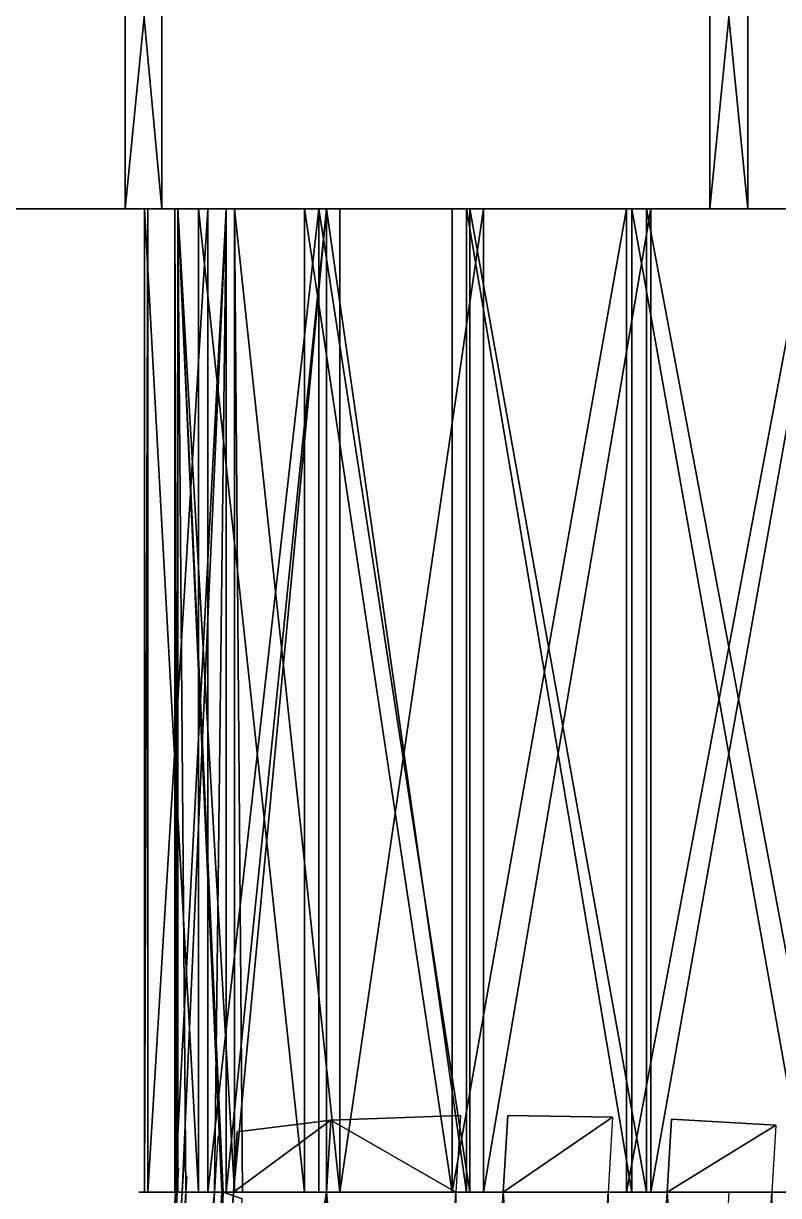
# Model space of a CAD drawing. Extents: x -501 to 185, y -140 to 506.
# Drawn here: x 55.29 to 62.97, y 102.94 to 114.86 of the extents above; entities that cross this region are included whole.
import ezdxf

# ---------------------------------------------------------------- set-up
doc = ezdxf.new("R2010")
doc.units = 0
doc.layers.get('0').update_dxf_attribs({"color": 13, "linetype": 'CONTINUOUS'})

# ---------------------------------------------------------------- blocks, each defined once
blk = doc.blocks.new('GROUP_13')
for p, q in [((45.998, 23.193), (45.998, 23.193, 60)), ((0, 22.806), (0, 22.806, 60)), ((45.265, 17.233), (45.265, 17.233, 60)), ((0.834, 16.86), (0.834, 16.86, 60))]:
    blk.add_line(p, q)
blk.add_circle((22.999, 22.999), 23)
mesh = blk.add_polyface()
corners = [(0.734, 28.765), (0.834, 16.86), (0, 22.806), (2.985, 34.331), (3.178, 11.332), (6.6, 39.125), (6.873, 6.6), (11.332, 42.82), (11.667, 2.985), (16.86, 45.165), (17.233, 0.734), (22.806, 45.998), (23.193, 0), (28.765, 45.265), (29.139, 0.834), (34.331, 43.014), (34.666, 3.178), (39.125, 39.399), (39.399, 6.873), (42.82, 34.666), (43.014, 11.667), (45.165, 29.139), (45.265, 17.233), (45.998, 23.193)]
mesh.append_faces([[corners[k] for k in face] for face in [(0, 1, 2), (22, 21, 23)]], dxfattribs={"vtx0": -1})
mesh.append_faces([[corners[k] for k in face] for face in [(1, 3, 4), (4, 5, 6), (6, 7, 8), (8, 9, 10), (10, 11, 12), (12, 13, 14), (14, 15, 16), (16, 17, 18), (18, 19, 20), (20, 21, 22)]], dxfattribs={"vtx0": -1, "vtx1": -1})
mesh.append_faces([[corners[k] for k in face] for face in [(1, 0, 3), (4, 3, 5), (6, 5, 7), (8, 7, 9), (10, 9, 11), (12, 11, 13), (14, 13, 15), (16, 15, 17), (18, 17, 19), (20, 19, 21)]], dxfattribs={"vtx0": -1, "vtx2": -1})
mesh = blk.add_polyface()
corners = [(45.165, 29.139), (45.998, 23.193, 60), (45.998, 23.193), (45.165, 29.139, 60)]
mesh.append_faces([[corners[k] for k in face] for face in [(0, 1, 2), (1, 0, 3)]], dxfattribs={"vtx0": -1})
mesh = blk.add_polyface()
corners = [(0.734, 28.765, 60), (0, 22.806), (0, 22.806, 60), (0.734, 28.765)]
mesh.append_faces([[corners[k] for k in face] for face in [(0, 1, 2), (1, 0, 3)]], dxfattribs={"vtx0": -1})
mesh = blk.add_polyface()
corners = [(45.998, 23.193), (45.265, 17.233, 60), (45.265, 17.233), (45.998, 23.193, 60)]
mesh.append_faces([[corners[k] for k in face] for face in [(0, 1, 2), (1, 0, 3)]], dxfattribs={"vtx0": -1})
mesh = blk.add_polyface()
corners = [(0, 22.806, 60), (0.834, 16.86), (0.834, 16.86, 60), (0, 22.806)]
mesh.append_faces([[corners[k] for k in face] for face in [(0, 1, 2), (1, 0, 3)]], dxfattribs={"vtx0": -1})
mesh = blk.add_polyface()
corners = [(45.265, 17.233), (43.014, 11.667, 60), (43.014, 11.667), (45.265, 17.233, 60)]
mesh.append_faces([[corners[k] for k in face] for face in [(0, 1, 2), (1, 0, 3)]], dxfattribs={"vtx0": -1})
mesh = blk.add_polyface()
corners = [(0.834, 16.86, 60), (3.178, 11.332), (3.178, 11.332, 60), (0.834, 16.86)]
mesh.append_faces([[corners[k] for k in face] for face in [(0, 1, 2), (1, 0, 3)]], dxfattribs={"vtx0": -1})
blk = doc.blocks.new('GROUP_12')
for p, q in [((0, 47.508), (0, 0)), ((48.1338, 0), (48.1338, 47.508))]:
    blk.add_line(p, q)
mesh = blk.add_polyface()
corners = [(48.1338, 47.508), (0, 0), (0, 47.508), (48.1338, 0)]
mesh.append_faces([[corners[k] for k in face] for face in [(0, 1, 2), (1, 0, 3)]], dxfattribs={"vtx0": -1})
mesh = blk.add_polyface()
corners = [(0, 47.508, 18), (0, 0), (0, 0, 18), (0, 47.508)]
mesh.append_faces([[corners[k] for k in face] for face in [(0, 1, 2), (1, 0, 3)]], dxfattribs={"vtx0": -1})
mesh = blk.add_polyface()
corners = [(48.1338, 47.508), (48.1338, 0, 18), (48.1338, 0), (48.1338, 47.508, 18)]
mesh.append_faces([[corners[k] for k in face] for face in [(0, 1, 2), (1, 0, 3)]], dxfattribs={"vtx0": -1})
blk = doc.blocks.new('GROUP_11')
for name, p in [('GROUP_13', (1.102, 31.27)), ('GROUP_12', (0, 30.447))]:
    blk.add_blockref(name, p)
blk = doc.blocks.new('GROUP_10')
for p, q in [((69.316, 54.746, 29.642), (69.258, 53.685, 29.616)), ((69.316, 54.746, 29.642), (70, 54.706, 29.73)), ((70, 54.706, 29.73), (78.608, 54.204, 30.835)), ((69.258, 53.685, 29.616), (70, 53.642, 29.712)), ((70, 53.642, 29.712), (78.55, 53.144, 30.81)), ((60, 53.475, 18.467), (70, 53.475, 18.467)), ((60, 53.432, 18.16), (70, 53.432, 18.16)), ((60, 53.284, 29.705), (70, 53.284, 29.705)), ((60, 53.23, 30.011), (70, 53.23, 30.011)), ((69.235, 53.086, 29.524), (69.22, 52.021, 29.155)), ((69.235, 53.086, 29.524), (70, 53.042, 29.622)), ((70, 53.042, 29.622), (78.53, 52.544, 30.718)), ((69.22, 52.021, 29.155), (70, 51.976, 29.256)), ((70, 51.976, 29.256), (78.53, 51.479, 30.351)), ((60, 51.773, 18.989), (70, 51.773, 18.989)), ((60, 51.637, 18.71), (70, 51.637, 18.71)), ((60, 51.601, 29.127), (70, 51.601, 29.127)), ((69.219, 51.54, 28.946), (69.268, 50.221, 27.962)), ((69.219, 51.54, 28.946), (70, 51.494, 29.046)), ((70, 51.494, 29.046), (78.537, 50.996, 30.143)), ((60, 51.455, 29.401), (70, 51.455, 29.401)), ((60, 50.315, 20.01), (70, 50.315, 20.01)), ((60, 50.178, 28.056), (70, 50.178, 28.056)), ((69.268, 50.221, 27.962), (69.384, 49.269, 26.628)), ((69.268, 50.221, 27.962), (70, 50.178, 28.056)), ((70, 50.178, 28.056), (78.626, 49.675, 29.164)), ((60, 50.1, 19.787), (70, 50.1, 19.787)), ((60, 49.955, 28.271), (70, 49.955, 28.271)), ((60, 49.244, 21.433), (70, 49.244, 21.433)), ((69.384, 49.269, 26.628), (70, 49.233, 26.707)), ((70, 49.325, 21.326), (69.999, 49.127, 21.778)), ((69.999, 49.127, 21.778), (70.067, 49.321, 21.335)), ((70, 49.244, 21.433), (69.999, 49.127, 21.778)), ((70, 49.325, 21.326), (70, 49.244, 21.433)), ((70, 49.233, 26.707), (78.796, 48.72, 27.837)), ((60, 49.157, 26.598), (70, 49.157, 26.598)), ((70, 49.115, 21.808), (69.999, 49.127, 21.778)), ((70, 49.115, 21.808), (79.602, 48.556, 23.041)), ((69.434, 49.073, 26.146), (70, 49.04, 26.219)), ((70, 49.04, 26.219), (78.866, 48.524, 27.357)), ((60, 48.971, 21.287), (70, 48.971, 21.287)), ((60, 48.878, 26.734), (70, 48.878, 26.734)), ((69.839, 48.758, 22.853), (70, 48.749, 22.874)), ((70, 48.749, 22.874), (79.404, 48.201, 24.081)), ((60, 48.666, 23.116), (70, 48.666, 23.116)), ((60, 48.635, 24.896), (70, 48.635, 24.896)), ((69.551, 48.737, 25.084), (70, 48.71, 25.141)), ((69.623, 48.663, 24.49), (70, 48.641, 24.538)), ((69.758, 48.674, 23.443), (70, 48.66, 23.474)), ((70, 48.71, 25.141), (79.026, 48.184, 26.3)), ((70, 48.66, 23.474), (79.299, 48.117, 24.668)), ((70, 48.641, 24.538), (79.122, 48.11, 25.71)), ((60, 48.36, 23.062), (70, 48.36, 23.062)), ((60, 48.328, 24.939), (70, 48.328, 24.939))]:
    blk.add_line(p, q)
blk.add_polyline3d([(70, 54.27, 24.102), (79.517, 53.715, 25.324), (88.902, 53.159, 27.317), (98.094, 52.607, 30.067), (107.032, 52.061, 33.557), (115.657, 51.526, 37.763), (123.912, 51.004, 42.657), (131.742, 50.5, 48.208), (139.095, 50.017, 54.378), (145.922, 49.557, 61.126), (152.179, 49.124, 68.408), (157.824, 48.721, 76.176), (162.82, 48.35, 84.377)])
at = {"extrusion": (-1, -4.98101e-15, -2.64545e-15)}
blk.add_circle((-54.27, 24.102, -60), 6, dxfattribs=at)
at = {"extrusion": (-1, -7.32482e-33, 1.37916e-32)}
blk.add_circle((-54.27, 24.102, -70), 6, dxfattribs=at)
at = {"extrusion": (-1, -5.41688e-15, 2.46074e-15)}
blk.add_circle((-54.27, 24.102, -60), 5.69, dxfattribs=at)
at = {"extrusion": (-1, -3.705e-16, 2.874e-17)}
blk.add_arc((-54.27, 24.102, -70), 5.69, 94.4356, 100.5935, dxfattribs=at)
at = {"extrusion": (-1, -1.72194e-15, 1.33572e-16)}
blk.add_arc((-54.27, 24.102, -70), 5.69, 94.4356, 100.5935, dxfattribs=at)
at = {"extrusion": (-1, 1.23414e-15, 1.38036e-16)}
blk.add_arc((-54.27, 24.102, -70), 5.69, 263.6181, 274.4356, dxfattribs=at)
at = {"extrusion": (-1, 6.97994e-16, 7.80695e-17)}
blk.add_arc((-54.27, 24.102, -70), 5.69, 263.6181, 274.4356, dxfattribs=at)
at = {"extrusion": (-1, -3.87855e-16, -4.33809e-17)}
blk.add_arc((-54.27, 24.102, -70), 5.69, 83.6181, 94.4356, dxfattribs=at)
at = {"extrusion": (-1, -1.75933e-15, -1.96778e-16)}
blk.add_arc((-54.27, 24.102, -70), 5.69, 83.6181, 94.4356, dxfattribs=at)
at = {"extrusion": (-1, 1.2278e-15, -9.52416e-17)}
blk.add_arc((-54.27, 24.102, -70), 5.69, 274.4356, 280.5935, dxfattribs=at)
at = {"extrusion": (-1, 6.9949e-16, -5.426e-17)}
blk.add_arc((-54.27, 24.102, -70), 5.69, 274.4356, 280.5935, dxfattribs=at)
at = {"extrusion": (-1, -1.75095e-15, -3.89452e-16)}
blk.add_arc((-54.27, 24.102, -70), 5.69, 77.4602, 83.6181, dxfattribs=at)
at = {"extrusion": (-1, -3.96027e-16, -8.80856e-17)}
blk.add_arc((-54.27, 24.102, -70), 5.69, 77.4602, 83.6181, dxfattribs=at)
at = {"extrusion": (-1, 1.19893e-15, -2.24233e-16)}
blk.add_arc((-54.27, 24.102, -70), 5.69, 280.5935, 292.0426, dxfattribs=at)
at = {"extrusion": (-1, 6.81071e-16, -1.27379e-16)}
blk.add_arc((-54.27, 24.102, -70), 5.69, 280.5935, 292.0426, dxfattribs=at)
at = {"extrusion": (-1, -4.20468e-16, -1.87107e-16)}
blk.add_arc((-54.27, 24.102, -70), 5.69, 66.0111, 77.4602, dxfattribs=at)
at = {"extrusion": (-1, -1.71435e-15, -7.62882e-16)}
blk.add_arc((-54.27, 24.102, -70), 5.69, 66.0111, 77.4602, dxfattribs=at)
at = {"extrusion": (-1, 6.10444e-16, -2.47163e-16)}
blk.add_arc((-54.27, 24.102, -70), 5.69, 292.0426, 297.3581, dxfattribs=at)
at = {"extrusion": (-1, 1.08906e-15, -4.4095e-16)}
blk.add_arc((-54.27, 24.102, -70), 5.69, 292.0426, 297.3581, dxfattribs=at)
at = {"extrusion": (-1, -4.2538e-16, -2.38755e-16)}
blk.add_arc((-54.27, 24.102, -70), 5.69, 60.6956, 66.0111, dxfattribs=at)
at = {"extrusion": (-1, -1.6657e-15, -9.34913e-16)}
blk.add_arc((-54.27, 24.102, -70), 5.69, 60.6956, 66.0111, dxfattribs=at)
at = {"extrusion": (-1, 1.02168e-15, -5.28642e-16)}
blk.add_arc((-54.27, 24.102, -70), 5.69, 297.3581, 314.0268, dxfattribs=at)
at = {"extrusion": (-1, 5.65051e-16, -2.9237e-16)}
blk.add_arc((-54.27, 24.102, -70), 5.69, 297.3581, 314.0268, dxfattribs=at)
at = {"extrusion": (-1, -4.37988e-16, -4.53124e-16)}
blk.add_arc((-54.27, 24.102, -70), 5.69, 44.0268, 60.6956, dxfattribs=at)
at = {"extrusion": (-1, -1.46986e-15, -1.52066e-15)}
blk.add_arc((-54.27, 24.102, -70), 5.69, 44.0268, 60.6956, dxfattribs=at)
at = {"extrusion": (-1, 7.3909e-16, -7.144e-16)}
blk.add_arc((-54.27, 24.102, -70), 5.69, 314.0268, 330.6956, dxfattribs=at)
at = {"extrusion": (-1, 3.84952e-16, -3.72092e-16)}
blk.add_arc((-54.27, 24.102, -70), 5.69, 314.0268, 330.6956, dxfattribs=at)
at = {"extrusion": (-1, -1.864e-15, 7.26106e-16)}
blk.add_arc((-54.27, 24.102, -70), 5.69, 27.3581, 44.0268, dxfattribs=at)
at = {"extrusion": (-1, -2.57623e-15, -6.50391e-16)}
blk.add_arc((-54.27, 24.102, -70), 5.69, 27.3581, 44.0268, dxfattribs=at)
at = {"extrusion": (-1, -5.41688e-15, 2.46074e-15)}
blk.add_arc((-54.27, 24.102, -70), 5.69, 26.0268, 27.3581, dxfattribs=at)
at = {"extrusion": (-1, -2.46564e-15, -7.6195e-16)}
blk.add_arc((-54.27, 24.102, -70), 5.69, 22.0426, 27.3581, dxfattribs=at)
at = {"extrusion": (-1, -2.63009e-15, -1.1681e-15)}
blk.add_arc((-54.27, 24.102, -70), 5.69, 22.0426, 26.0268, dxfattribs=at)
at = {"extrusion": (-1, -1.41702e-15, -1.73365e-15)}
blk.add_arc((-54.27, 24.102, -70), 5.69, 336.0111, 347.4602, dxfattribs=at)
at = {"extrusion": (-1, -1.60803e-15, -1.30442e-15)}
blk.add_arc((-54.27, 24.102, -70), 5.69, 336.0111, 347.4602, dxfattribs=at)
at = {"extrusion": (-1, -2.29505e-15, -1.42206e-15)}
blk.add_arc((-54.27, 24.102, -70), 5.69, 10.5935, 22.0426, dxfattribs=at)
at = {"extrusion": (-1, -2.21286e-15, -9.8261e-16)}
blk.add_arc((-54.27, 24.102, -70), 5.69, 10.5935, 22.0426, dxfattribs=at)
at = {"extrusion": (-1, -1.66843e-15, -1.68515e-15)}
blk.add_arc((-54.27, 24.102, -70), 5.69, 347.4602, 353.6181, dxfattribs=at)
at = {"extrusion": (-1, -1.7684e-15, -1.23568e-15)}
blk.add_arc((-54.27, 24.102, -70), 5.69, 347.4602, 353.6181, dxfattribs=at)
at = {"extrusion": (-1, -2.087e-15, -1.0673e-15)}
blk.add_arc((-54.27, 24.102, -70), 5.69, 4.4356, 10.5935, dxfattribs=at)
at = {"extrusion": (-1, -2.12178e-15, -1.51562e-15)}
blk.add_arc((-54.27, 24.102, -70), 5.69, 4.4356, 10.5935, dxfattribs=at)
at = {"extrusion": (-1, -1.82683e-15, -1.64365e-15)}
blk.add_arc((-54.27, 24.102, -70), 5.69, 353.6181, 4.4356, dxfattribs=at)
at = {"extrusion": (-1, -1.87772e-15, -1.18868e-15)}
blk.add_arc((-54.27, 24.102, -70), 5.69, 353.6181, 4.4356, dxfattribs=at)
at = {"extrusion": (-1, 0, -3.19189e-16), "rotation": 90}
blk.add_blockref('GROUP_11', (0, 0, -60), dxfattribs=at)
mesh = blk.add_polyface()
corners = [(60, 48.878, 26.734), (60, 48.36, 23.062), (60, 48.328, 24.939), (60, 48.635, 24.896), (60, 49.157, 26.598), (60, 49.955, 28.271), (60, 50.178, 28.056), (60, 51.455, 29.401), (60, 51.601, 29.127), (60, 53.23, 30.011), (60, 53.284, 29.705), (60, 55.107, 30.043), (60, 55.064, 29.736), (60, 56.766, 29.214), (60, 56.902, 29.493), (60, 58.224, 28.193), (60, 58.439, 28.416), (60, 59.295, 26.77), (60, 59.569, 26.916), (60, 59.873, 25.087), (60, 60.179, 25.141), (60, 59.904, 23.307), (60, 48.666, 23.116), (60, 48.971, 21.287), (60, 49.244, 21.433), (60, 50.1, 19.787), (60, 50.315, 20.01), (60, 51.637, 18.71), (60, 51.773, 18.989), (60, 53.432, 18.16), (60, 53.475, 18.467), (60, 55.309, 18.192), (60, 55.255, 18.498), (60, 56.938, 19.076), (60, 57.084, 18.803), (60, 58.361, 20.147), (60, 58.584, 19.932), (60, 59.382, 21.605), (60, 59.661, 21.469), (60, 60.211, 23.264)]
mesh.append_faces([[corners[k] for k in face] for face in [(0, 1, 2)]], dxfattribs={"vtx0": -1})
mesh.append_faces([[corners[k] for k in face] for face in [(3, 0, 4), (4, 5, 6), (6, 7, 8), (8, 9, 10), (10, 11, 12), (12, 11, 13), (13, 14, 15), (15, 16, 17), (17, 18, 19), (19, 20, 21), (1, 22, 23), (22, 1, 3), (23, 24, 25), (25, 26, 27), (27, 28, 29), (29, 30, 31), (31, 33, 34), (34, 35, 36), (36, 37, 38), (38, 21, 39), (39, 21, 20)]], dxfattribs={"vtx0": -1, "vtx1": -1})
mesh.append_faces([[corners[k] for k in face] for face in [(1, 0, 3)]], dxfattribs={"vtx0": -1, "vtx1": -1, "vtx2": -1})
mesh.append_faces([[corners[k] for k in face] for face in [(4, 0, 5), (6, 5, 7), (8, 7, 9), (10, 9, 11), (13, 11, 14), (15, 14, 16), (17, 16, 18), (19, 18, 20), (23, 22, 24), (25, 24, 26), (27, 26, 28), (29, 28, 30), (31, 30, 32), (31, 32, 33), (34, 33, 35), (36, 35, 37), (38, 37, 21)]], dxfattribs={"vtx0": -1, "vtx2": -1})
mesh = blk.add_polyface()
corners = [(70, 48.641, 24.538), (70, 48.635, 24.896), (70, 48.58, 24.005), (70, 48.36, 23.062), (70, 48.666, 23.116), (70, 48.971, 21.287), (70, 48.66, 23.474), (70, 48.749, 22.874), (70, 48.799, 22.536), (70, 49.115, 21.808), (70, 49.244, 21.433), (70, 50.1, 19.787), (69.999, 49.127, 21.778), (70, 49.391, 21.173), (70, 49.325, 21.326), (70, 50.315, 20.01), (70, 51.637, 18.71), (70, 51.509, 19.126), (70, 51.664, 19.065), (70, 51.773, 18.989), (70, 53.432, 18.16), (70, 52.152, 18.872), (70, 52.89, 18.581), (70, 53.23, 18.542), (70, 53.475, 18.467), (70, 55.309, 18.192), (70, 53.833, 18.473), (70, 54.366, 18.412), (70, 54.897, 18.492), (70, 55.255, 18.498), (70, 55.497, 18.581), (70, 57.084, 18.803), (70, 55.835, 18.631), (70, 56.563, 18.947), (70, 56.938, 19.076), (70, 57.045, 19.157), (70, 57.198, 19.223), (70, 58.584, 19.932), (70, 58.361, 20.147), (70, 59.245, 21.341), (70, 59.661, 21.469), (70, 59.306, 21.496), (70, 59.382, 21.605), (70, 59.499, 21.984), (70, 59.79, 22.722), (70, 60.211, 23.264), (70, 59.829, 23.062), (70, 59.904, 23.307), (70, 59.959, 24.198), (70, 60.179, 25.141), (70, 48.878, 26.734), (70, 48.328, 24.939), (70, 48.71, 25.141), (70, 48.749, 25.481), (70, 49.04, 26.219), (70, 49.157, 26.598), (70, 49.955, 28.271), (70, 49.294, 26.862), (70, 49.233, 26.707), (70, 50.178, 28.056), (70, 51.455, 29.401), (70, 51.341, 28.98), (70, 51.494, 29.046), (70, 51.601, 29.127), (70, 53.23, 30.011), (70, 51.976, 29.256), (70, 52.704, 29.572), (70, 53.042, 29.622), (70, 53.284, 29.705), (70, 55.107, 30.043), (70, 53.642, 29.712), (70, 54.173, 29.791), (70, 54.706, 29.73), (70, 55.064, 29.736), (70, 55.309, 29.661), (70, 56.902, 29.493), (70, 55.649, 29.622), (70, 56.387, 29.331), (70, 56.766, 29.214), (70, 56.875, 29.138), (70, 57.03, 29.077), (70, 58.439, 28.416), (70, 58.224, 28.193), (70, 59.148, 27.03), (70, 59.569, 26.916), (70, 59.214, 26.877), (70, 59.295, 26.77), (70, 59.407, 26.434), (70, 59.424, 26.395), (70, 59.74, 25.667), (70, 59.79, 25.329), (70, 59.873, 25.087), (70, 59.88, 24.729), (70, 59.898, 23.665)]
mesh.append_faces([[corners[k] for k in face] for face in [(2, 4, 6), (9, 10, 12), (10, 13, 14), (3, 50, 51), (57, 55, 58)]], dxfattribs={"vtx0": -1})
mesh.append_faces([[corners[k] for k in face] for face in [(4, 5, 7), (7, 5, 8), (8, 5, 9), (13, 11, 15), (15, 16, 17), (17, 16, 18), (18, 16, 19), (19, 20, 21), (21, 20, 22), (22, 20, 23), (23, 20, 24), (24, 25, 26), (26, 25, 27), (27, 25, 28), (28, 25, 29), (29, 25, 30), (30, 31, 32), (32, 31, 33), (33, 31, 34), (34, 31, 35), (35, 31, 36), (36, 37, 38), (38, 37, 39), (39, 40, 41), (41, 40, 42), (42, 40, 43), (43, 40, 44), (44, 45, 46), (46, 45, 47), (50, 55, 56), (56, 59, 60), (60, 63, 64), (64, 68, 69), (69, 74, 75), (75, 80, 81), (81, 83, 84), (84, 89, 49)]], dxfattribs={"vtx0": -1, "vtx1": -1})
mesh.append_faces([[corners[k] for k in face] for face in [(3, 4, 2), (9, 5, 10), (10, 11, 13), (47, 45, 48), (50, 3, 1), (1, 3, 2), (56, 55, 57)]], dxfattribs={"vtx0": -1, "vtx1": -1, "vtx2": -1})
mesh.append_faces([[corners[k] for k in face] for face in [(4, 3, 5), (10, 5, 11), (15, 11, 16), (19, 16, 20), (24, 20, 25), (30, 25, 31), (36, 31, 37), (39, 37, 40), (44, 40, 45), (48, 45, 49), (50, 1, 52), (50, 52, 53), (50, 53, 54), (50, 54, 55), (56, 57, 59), (60, 59, 61), (60, 61, 62), (60, 62, 63), (64, 63, 65), (64, 65, 66), (64, 66, 67), (64, 67, 68), (69, 68, 70), (69, 70, 71), (69, 71, 72), (69, 72, 73), (69, 73, 74), (75, 74, 76), (75, 76, 77), (75, 77, 78), (75, 78, 79), (75, 79, 80), (81, 80, 82), (81, 82, 83), (84, 83, 85), (84, 85, 86), (84, 86, 87), (84, 87, 88), (84, 88, 89), (49, 89, 90), (49, 90, 91), (49, 91, 92), (49, 92, 48)]], dxfattribs={"vtx0": -1, "vtx2": -1})
mesh.append_faces([[corners[k] for k in face] for face in [(0, 1, 2)]], dxfattribs={"vtx1": -1})
mesh.append_faces([[corners[k] for k in face] for face in [(48, 93, 47)]], dxfattribs={"vtx2": -1})
mesh = blk.add_polyface()
corners = [(70, 55.309, 18.192), (60, 53.432, 18.16), (60, 55.309, 18.192), (70, 53.432, 18.16)]
mesh.append_faces([[corners[k] for k in face] for face in [(0, 1, 2), (1, 0, 3)]], dxfattribs={"vtx0": -1})
mesh = blk.add_polyface()
corners = [(70, 55.309, 29.661), (70, 55.064, 29.736), (70, 54.706, 29.73)]
mesh.append_faces([[corners[k] for k in face] for face in [(0, 1, 2)]])
mesh = blk.add_polyface()
corners = [(78.654, 54.805, 30.772), (70, 54.706, 29.73), (70, 55.309, 29.661), (78.608, 54.204, 30.835)]
mesh.append_faces([[corners[k] for k in face] for face in [(0, 1, 2), (1, 0, 3)]], dxfattribs={"vtx0": -1})
mesh = blk.add_polyface()
corners = [(70, 53.475, 18.467), (60, 55.255, 18.498), (60, 53.475, 18.467), (70, 55.255, 18.498), (70, 53.833, 18.473), (70, 54.897, 18.492)]
mesh.append_faces([[corners[k] for k in face] for face in [(0, 1, 2), (3, 4, 5)]], dxfattribs={"vtx0": -1})
mesh.append_faces([[corners[k] for k in face] for face in [(1, 0, 3)]], dxfattribs={"vtx0": -1, "vtx1": -1})
mesh.append_faces([[corners[k] for k in face] for face in [(3, 0, 4)]], dxfattribs={"vtx0": -1, "vtx2": -1})
mesh = blk.add_polyface()
corners = [(70, 53.23, 30.011), (60, 55.107, 30.043), (60, 53.23, 30.011), (70, 55.107, 30.043)]
mesh.append_faces([[corners[k] for k in face] for face in [(0, 1, 2), (1, 0, 3)]], dxfattribs={"vtx0": -1})
mesh = blk.add_polyface()
corners = [(70, 55.064, 29.736), (60, 53.284, 29.705), (60, 55.064, 29.736), (70, 53.284, 29.705), (70, 54.706, 29.73), (70, 53.642, 29.712)]
mesh.append_faces([[corners[k] for k in face] for face in [(0, 1, 2), (3, 4, 5)]], dxfattribs={"vtx0": -1})
mesh.append_faces([[corners[k] for k in face] for face in [(1, 0, 3)]], dxfattribs={"vtx0": -1, "vtx1": -1})
mesh.append_faces([[corners[k] for k in face] for face in [(3, 0, 4)]], dxfattribs={"vtx0": -1, "vtx2": -1})
mesh = blk.add_polyface()
corners = [(70, 54.897, 18.492), (70, 53.833, 18.473), (70, 54.366, 18.412)]
mesh.append_faces([[corners[k] for k in face] for face in [(0, 1, 2)]])
mesh = blk.add_polyface()
corners = [(69.316, 54.746, 29.642), (70, 53.642, 29.712), (69.258, 53.685, 29.616), (70, 54.706, 29.73)]
mesh.append_faces([[corners[k] for k in face] for face in [(0, 1, 2), (1, 0, 3)]], dxfattribs={"vtx0": -1})
mesh = blk.add_polyface()
corners = [(70, 54.706, 29.73), (70, 54.173, 29.791), (70, 53.642, 29.712)]
mesh.append_faces([[corners[k] for k in face] for face in [(0, 1, 2)]])
mesh = blk.add_polyface()
corners = [(78.608, 54.204, 30.835), (70, 53.642, 29.712), (70, 54.706, 29.73), (78.55, 53.144, 30.81)]
mesh.append_faces([[corners[k] for k in face] for face in [(0, 1, 2), (1, 0, 3)]], dxfattribs={"vtx0": -1})
mesh = blk.add_polyface()
corners = [(70, 53.833, 18.473), (70, 53.23, 18.542), (70, 53.475, 18.467)]
mesh.append_faces([[corners[k] for k in face] for face in [(0, 1, 2)]])
mesh = blk.add_polyface()
corners = [(70, 53.642, 29.712), (70, 53.284, 29.705), (70, 53.042, 29.622)]
mesh.append_faces([[corners[k] for k in face] for face in [(0, 1, 2)]])
mesh = blk.add_polyface()
corners = [(78.55, 53.144, 30.81), (70, 53.042, 29.622), (70, 53.642, 29.712), (78.53, 52.544, 30.718)]
mesh.append_faces([[corners[k] for k in face] for face in [(0, 1, 2), (1, 0, 3)]], dxfattribs={"vtx0": -1})
mesh = blk.add_polyface()
corners = [(70, 51.773, 18.989), (60, 53.475, 18.467), (60, 51.773, 18.989), (70, 53.475, 18.467), (70, 52.152, 18.872), (70, 53.23, 18.542)]
mesh.append_faces([[corners[k] for k in face] for face in [(0, 1, 2), (3, 4, 5)]], dxfattribs={"vtx0": -1})
mesh.append_faces([[corners[k] for k in face] for face in [(1, 0, 3)]], dxfattribs={"vtx0": -1, "vtx1": -1})
mesh.append_faces([[corners[k] for k in face] for face in [(3, 0, 4)]], dxfattribs={"vtx0": -1, "vtx2": -1})
mesh = blk.add_polyface()
corners = [(70, 53.432, 18.16), (60, 51.637, 18.71), (60, 53.432, 18.16), (70, 51.637, 18.71)]
mesh.append_faces([[corners[k] for k in face] for face in [(0, 1, 2), (1, 0, 3)]], dxfattribs={"vtx0": -1})
mesh = blk.add_polyface()
corners = [(70, 53.284, 29.705), (60, 51.601, 29.127), (60, 53.284, 29.705), (70, 51.601, 29.127), (70, 53.042, 29.622), (70, 51.976, 29.256)]
mesh.append_faces([[corners[k] for k in face] for face in [(0, 1, 2), (3, 4, 5)]], dxfattribs={"vtx0": -1})
mesh.append_faces([[corners[k] for k in face] for face in [(1, 0, 3)]], dxfattribs={"vtx0": -1, "vtx1": -1})
mesh.append_faces([[corners[k] for k in face] for face in [(3, 0, 4)]], dxfattribs={"vtx0": -1, "vtx2": -1})
mesh = blk.add_polyface()
corners = [(70, 51.455, 29.401), (60, 53.23, 30.011), (60, 51.455, 29.401), (70, 53.23, 30.011)]
mesh.append_faces([[corners[k] for k in face] for face in [(0, 1, 2), (1, 0, 3)]], dxfattribs={"vtx0": -1})
mesh = blk.add_polyface()
corners = [(70, 53.23, 18.542), (70, 52.152, 18.872), (70, 52.89, 18.581)]
mesh.append_faces([[corners[k] for k in face] for face in [(0, 1, 2)]])
mesh = blk.add_polyface()
corners = [(69.235, 53.086, 29.524), (70, 51.976, 29.256), (69.22, 52.021, 29.155), (70, 53.042, 29.622)]
mesh.append_faces([[corners[k] for k in face] for face in [(0, 1, 2), (1, 0, 3)]], dxfattribs={"vtx0": -1})
mesh = blk.add_polyface()
corners = [(70, 53.042, 29.622), (70, 52.704, 29.572), (70, 51.976, 29.256)]
mesh.append_faces([[corners[k] for k in face] for face in [(0, 1, 2)]])
mesh = blk.add_polyface()
corners = [(78.53, 52.544, 30.718), (70, 51.976, 29.256), (70, 53.042, 29.622), (78.53, 51.479, 30.351)]
mesh.append_faces([[corners[k] for k in face] for face in [(0, 1, 2), (1, 0, 3)]], dxfattribs={"vtx0": -1})
mesh = blk.add_polyface()
corners = [(70, 52.152, 18.872), (70, 51.664, 19.065), (70, 51.773, 18.989)]
mesh.append_faces([[corners[k] for k in face] for face in [(0, 1, 2)]])
mesh = blk.add_polyface()
corners = [(70, 51.976, 29.256), (70, 51.601, 29.127), (70, 51.494, 29.046)]
mesh.append_faces([[corners[k] for k in face] for face in [(0, 1, 2)]])
mesh = blk.add_polyface()
corners = [(78.53, 51.479, 30.351), (70, 51.494, 29.046), (70, 51.976, 29.256), (78.537, 50.996, 30.143)]
mesh.append_faces([[corners[k] for k in face] for face in [(0, 1, 2), (1, 0, 3)]], dxfattribs={"vtx0": -1})
mesh = blk.add_polyface()
corners = [(70, 50.315, 20.01), (60, 51.773, 18.989), (60, 50.315, 20.01), (70, 51.773, 18.989), (70, 51.664, 19.065)]
mesh.append_faces([[corners[k] for k in face] for face in [(0, 1, 2), (3, 0, 4)]], dxfattribs={"vtx0": -1})
mesh.append_faces([[corners[k] for k in face] for face in [(1, 0, 3)]], dxfattribs={"vtx0": -1, "vtx1": -1})
mesh = blk.add_polyface()
corners = [(70, 51.637, 18.71), (60, 50.1, 19.787), (60, 51.637, 18.71), (70, 50.1, 19.787)]
mesh.append_faces([[corners[k] for k in face] for face in [(0, 1, 2), (1, 0, 3)]], dxfattribs={"vtx0": -1})
mesh = blk.add_polyface()
corners = [(70, 51.601, 29.127), (60, 50.178, 28.056), (60, 51.601, 29.127), (70, 50.178, 28.056), (70, 51.494, 29.046)]
mesh.append_faces([[corners[k] for k in face] for face in [(0, 1, 2), (3, 0, 4)]], dxfattribs={"vtx0": -1})
mesh.append_faces([[corners[k] for k in face] for face in [(1, 0, 3)]], dxfattribs={"vtx0": -1, "vtx1": -1})
mesh = blk.add_polyface()
corners = [(70, 51.664, 19.065), (70, 50.315, 20.01), (70, 51.509, 19.126)]
mesh.append_faces([[corners[k] for k in face] for face in [(0, 1, 2)]])
mesh = blk.add_polyface()
corners = [(70, 51.494, 29.046), (69.268, 50.221, 27.962), (69.219, 51.54, 28.946), (70, 50.178, 28.056)]
mesh.append_faces([[corners[k] for k in face] for face in [(0, 1, 2), (1, 0, 3)]], dxfattribs={"vtx0": -1})
mesh = blk.add_polyface()
corners = [(70, 51.494, 29.046), (70, 51.341, 28.98), (70, 50.178, 28.056)]
mesh.append_faces([[corners[k] for k in face] for face in [(0, 1, 2)]])
mesh = blk.add_polyface()
corners = [(78.537, 50.996, 30.143), (70, 50.178, 28.056), (70, 51.494, 29.046), (78.626, 49.675, 29.164)]
mesh.append_faces([[corners[k] for k in face] for face in [(0, 1, 2), (1, 0, 3)]], dxfattribs={"vtx0": -1})
mesh = blk.add_polyface()
corners = [(60, 49.955, 28.271), (70, 51.455, 29.401), (60, 51.455, 29.401), (70, 49.955, 28.271)]
mesh.append_faces([[corners[k] for k in face] for face in [(0, 1, 2), (1, 0, 3)]], dxfattribs={"vtx0": -1})
mesh = blk.add_polyface()
corners = [(60, 49.244, 21.433), (70, 50.315, 20.01), (60, 50.315, 20.01), (70, 49.325, 21.326), (70, 49.244, 21.433)]
mesh.append_faces([[corners[k] for k in face] for face in [(0, 1, 2), (3, 0, 4)]], dxfattribs={"vtx0": -1})
mesh.append_faces([[corners[k] for k in face] for face in [(1, 0, 3)]], dxfattribs={"vtx0": -1, "vtx1": -1})
mesh = blk.add_polyface()
corners = [(70, 50.315, 20.01), (70, 49.325, 21.326), (70, 49.391, 21.173)]
mesh.append_faces([[corners[k] for k in face] for face in [(0, 1, 2)]])
mesh = blk.add_polyface()
corners = [(60, 50.178, 28.056), (70, 49.157, 26.598), (60, 49.157, 26.598), (70, 49.233, 26.707), (70, 50.178, 28.056)]
mesh.append_faces([[corners[k] for k in face] for face in [(0, 1, 2), (3, 0, 4)]], dxfattribs={"vtx0": -1})
mesh.append_faces([[corners[k] for k in face] for face in [(1, 0, 3)]], dxfattribs={"vtx0": -1, "vtx1": -1})
mesh = blk.add_polyface()
corners = [(69.268, 50.221, 27.962), (70, 49.233, 26.707), (69.384, 49.269, 26.628), (70, 50.178, 28.056)]
mesh.append_faces([[corners[k] for k in face] for face in [(0, 1, 2), (1, 0, 3)]], dxfattribs={"vtx0": -1})
mesh = blk.add_polyface()
corners = [(70, 50.178, 28.056), (70, 49.294, 26.862), (70, 49.233, 26.707)]
mesh.append_faces([[corners[k] for k in face] for face in [(0, 1, 2)]])
mesh = blk.add_polyface()
corners = [(70, 50.178, 28.056), (78.796, 48.72, 27.837), (70, 49.233, 26.707), (78.626, 49.675, 29.164)]
mesh.append_faces([[corners[k] for k in face] for face in [(0, 1, 2), (1, 0, 3)]], dxfattribs={"vtx0": -1})
mesh = blk.add_polyface()
corners = [(70, 48.971, 21.287), (60, 50.1, 19.787), (70, 50.1, 19.787), (60, 48.971, 21.287)]
mesh.append_faces([[corners[k] for k in face] for face in [(0, 1, 2), (1, 0, 3)]], dxfattribs={"vtx0": -1})
mesh = blk.add_polyface()
corners = [(70, 49.955, 28.271), (60, 48.878, 26.734), (70, 48.878, 26.734), (60, 49.955, 28.271)]
mesh.append_faces([[corners[k] for k in face] for face in [(0, 1, 2), (1, 0, 3)]], dxfattribs={"vtx0": -1})
mesh = blk.add_polyface()
corners = [(60, 48.666, 23.116), (70, 49.244, 21.433), (60, 49.244, 21.433), (69.999, 49.127, 21.778), (70, 49.115, 21.808), (70, 48.749, 22.874), (70, 48.666, 23.116)]
mesh.append_faces([[corners[k] for k in face] for face in [(0, 1, 2), (5, 0, 6)]], dxfattribs={"vtx0": -1})
mesh.append_faces([[corners[k] for k in face] for face in [(1, 0, 3), (3, 0, 4), (4, 0, 5)]], dxfattribs={"vtx0": -1, "vtx1": -1})
mesh = blk.add_polyface()
corners = [(70, 49.325, 21.326), (69.999, 49.127, 21.778), (70, 49.244, 21.433)]
mesh.append_faces([[corners[k] for k in face] for face in [(0, 1, 2)]])
mesh = blk.add_polyface()
corners = [(69.999, 49.127, 21.778), (79.694, 48.759, 22.571), (70.067, 49.321, 21.335), (70, 49.115, 21.808), (79.602, 48.556, 23.041)]
mesh.append_faces([[corners[k] for k in face] for face in [(0, 1, 2), (1, 3, 4)]], dxfattribs={"vtx0": -1})
mesh.append_faces([[corners[k] for k in face] for face in [(1, 0, 3)]], dxfattribs={"vtx0": -1, "vtx2": -1})
mesh = blk.add_polyface()
corners = [(70, 49.233, 26.707), (70, 49.157, 26.598), (70, 49.04, 26.219)]
mesh.append_faces([[corners[k] for k in face] for face in [(0, 1, 2)]])
mesh = blk.add_polyface()
corners = [(70, 49.233, 26.707), (78.866, 48.524, 27.357), (70, 49.04, 26.219), (78.796, 48.72, 27.837)]
mesh.append_faces([[corners[k] for k in face] for face in [(0, 1, 2), (1, 0, 3)]], dxfattribs={"vtx0": -1})
mesh = blk.add_polyface()
corners = [(60, 49.157, 26.598), (70, 48.635, 24.896), (60, 48.635, 24.896), (70, 48.71, 25.141), (70, 49.04, 26.219), (70, 49.157, 26.598)]
mesh.append_faces([[corners[k] for k in face] for face in [(0, 1, 2), (4, 0, 5)]], dxfattribs={"vtx0": -1})
mesh.append_faces([[corners[k] for k in face] for face in [(1, 0, 3), (3, 0, 4)]], dxfattribs={"vtx0": -1, "vtx1": -1})
mesh = blk.add_polyface()
corners = [(70, 49.115, 21.808), (70, 48.749, 22.874), (70, 48.799, 22.536)]
mesh.append_faces([[corners[k] for k in face] for face in [(0, 1, 2)]])
mesh = blk.add_polyface()
corners = [(70, 48.749, 22.874), (79.602, 48.556, 23.041), (70, 49.115, 21.808), (79.404, 48.201, 24.081)]
mesh.append_faces([[corners[k] for k in face] for face in [(0, 1, 2), (1, 0, 3)]], dxfattribs={"vtx0": -1})
mesh = blk.add_polyface()
corners = [(70, 49.04, 26.219), (70, 48.749, 25.481), (70, 48.71, 25.141)]
mesh.append_faces([[corners[k] for k in face] for face in [(0, 1, 2)]])
mesh = blk.add_polyface()
corners = [(70, 49.04, 26.219), (79.026, 48.184, 26.3), (70, 48.71, 25.141), (78.866, 48.524, 27.357)]
mesh.append_faces([[corners[k] for k in face] for face in [(0, 1, 2), (1, 0, 3)]], dxfattribs={"vtx0": -1})
mesh = blk.add_polyface()
corners = [(70, 48.36, 23.062), (60, 48.971, 21.287), (70, 48.971, 21.287), (60, 48.36, 23.062)]
mesh.append_faces([[corners[k] for k in face] for face in [(0, 1, 2), (1, 0, 3)]], dxfattribs={"vtx0": -1})
mesh = blk.add_polyface()
corners = [(70, 48.878, 26.734), (60, 48.328, 24.939), (70, 48.328, 24.939), (60, 48.878, 26.734)]
mesh.append_faces([[corners[k] for k in face] for face in [(0, 1, 2), (1, 0, 3)]], dxfattribs={"vtx0": -1})
mesh = blk.add_polyface()
corners = [(70, 48.749, 22.874), (70, 48.66, 23.474), (70, 48.666, 23.116)]
mesh.append_faces([[corners[k] for k in face] for face in [(0, 1, 2)]])
mesh = blk.add_polyface()
corners = [(70, 48.66, 23.474), (79.404, 48.201, 24.081), (70, 48.749, 22.874), (79.299, 48.117, 24.668)]
mesh.append_faces([[corners[k] for k in face] for face in [(0, 1, 2), (1, 0, 3)]], dxfattribs={"vtx0": -1})
mesh = blk.add_polyface()
corners = [(60, 48.635, 24.896), (70, 48.666, 23.116), (60, 48.666, 23.116), (70, 48.66, 23.474), (70, 48.641, 24.538), (70, 48.635, 24.896)]
mesh.append_faces([[corners[k] for k in face] for face in [(0, 1, 2), (4, 0, 5)]], dxfattribs={"vtx0": -1})
mesh.append_faces([[corners[k] for k in face] for face in [(1, 0, 3), (3, 0, 4)]], dxfattribs={"vtx0": -1, "vtx1": -1})
mesh = blk.add_polyface()
corners = [(70, 48.71, 25.141), (70, 48.635, 24.896), (70, 48.641, 24.538)]
mesh.append_faces([[corners[k] for k in face] for face in [(0, 1, 2)]])
mesh = blk.add_polyface()
corners = [(70, 48.71, 25.141), (79.122, 48.11, 25.71), (70, 48.641, 24.538), (79.026, 48.184, 26.3)]
mesh.append_faces([[corners[k] for k in face] for face in [(0, 1, 2), (1, 0, 3)]], dxfattribs={"vtx0": -1})
mesh = blk.add_polyface()
corners = [(70, 48.66, 23.474), (70, 48.641, 24.538), (70, 48.58, 24.005)]
mesh.append_faces([[corners[k] for k in face] for face in [(0, 1, 2)]])
mesh = blk.add_polyface()
corners = [(70, 48.641, 24.538), (79.299, 48.117, 24.668), (70, 48.66, 23.474), (79.122, 48.11, 25.71)]
mesh.append_faces([[corners[k] for k in face] for face in [(0, 1, 2), (1, 0, 3)]], dxfattribs={"vtx0": -1})
mesh = blk.add_polyface()
corners = [(70, 48.328, 24.939), (60, 48.36, 23.062), (70, 48.36, 23.062), (60, 48.328, 24.939)]
mesh.append_faces([[corners[k] for k in face] for face in [(0, 1, 2), (1, 0, 3)]], dxfattribs={"vtx0": -1})
blk = doc.blocks.new('GROUP_15')
mesh = blk.add_polyface()
corners = [(395, 0, 5), (0, 289, 5), (0, 0, 5), (395, 289, 5)]
mesh.append_faces([[corners[k] for k in face] for face in [(0, 1, 2), (1, 0, 3)]], dxfattribs={"vtx0": -1})
mesh = blk.add_polyface()
corners = [(395, 289), (0, 0), (0, 289), (395, 0)]
mesh.append_faces([[corners[k] for k in face] for face in [(0, 1, 2), (1, 0, 3)]], dxfattribs={"vtx0": -1})

msp = doc.modelspace()

# ---------------------------------------------------------------- block references
at = {"xscale": 1.34}
msp.add_blockref('GROUP_15', (-354.237, -52.909, 32), dxfattribs=at)
at = {"rotation": 270}
msp.add_blockref('GROUP_10', (8.19, 172.973, 39.428), dxfattribs=at)

doc.saveas('drawing.dxf')
